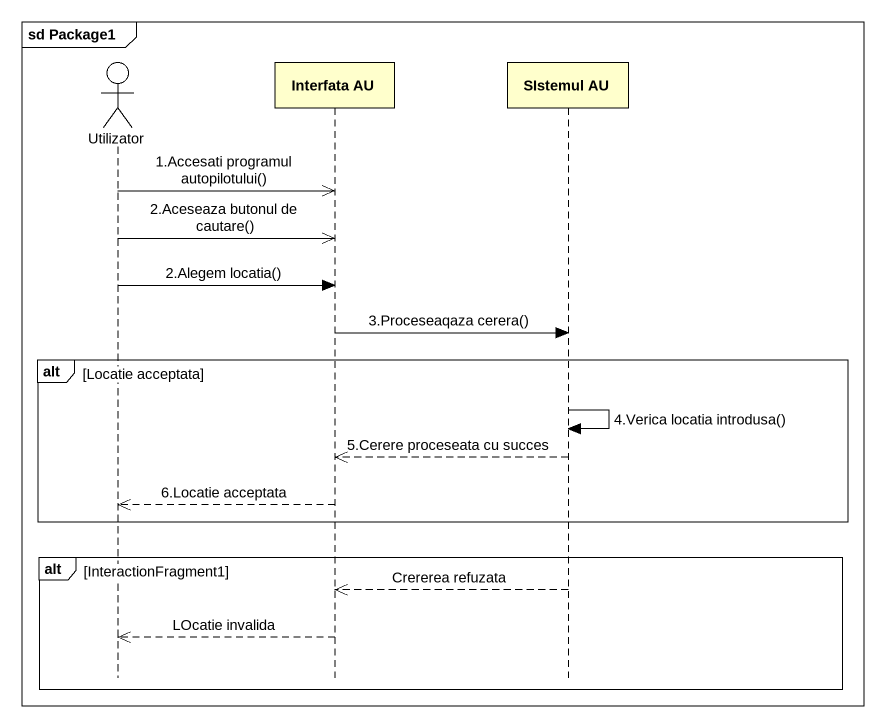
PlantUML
@startuml
mainframe sd Package1
hide footbox
actor Utilizator
participant "Interfata AU" as Interfata_AU
participant "SIstemul AU" as SIstemul_AU

Utilizator ->> Interfata_AU : 1.Accesati programul autopilotului()
Utilizator ->> Interfata_AU : 2.Aceseaza butonul de cautare()
Utilizator -> Interfata_AU : 2.Alegem locatia()
Interfata_AU -> SIstemul_AU : 3.Proceseaqaza cerera()
alt Locatie acceptata
  SIstemul_AU -> SIstemul_AU : 4.Verica locatia introdusa()
  SIstemul_AU -->> Interfata_AU : 5.Cerere proceseata cu succes
  Interfata_AU -->> Utilizator : 6.Locatie acceptata
end
alt InteractionFragment1
  SIstemul_AU -->> Interfata_AU : Crererea refuzata
  Interfata_AU -->> Utilizator : LOcatie invalida
end
@enduml
